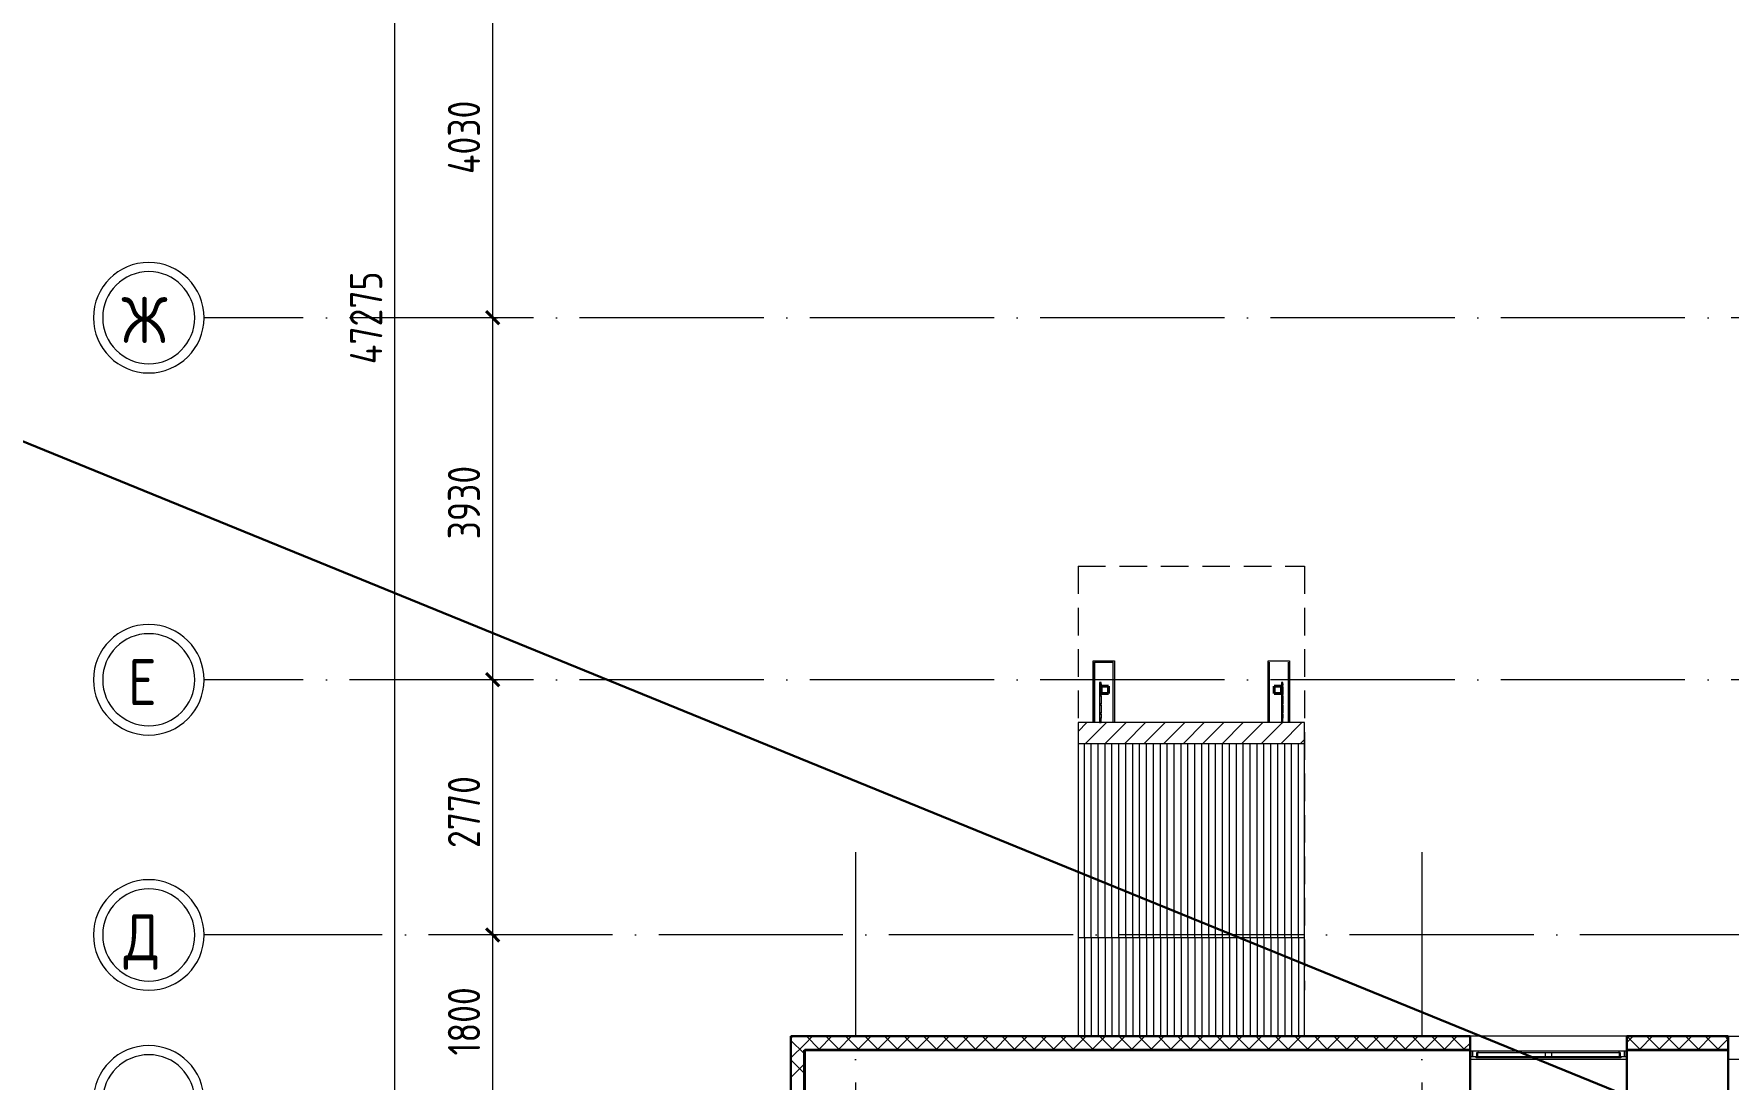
# Model space of a CAD drawing. Header units: millimetres. Extents: x -325553 to 627452, y -28539 to 738858.
# Drawn here: x -75178 to -56784, y 627602 to 638947 of the extents above; entities that cross this region are included whole.
import ezdxf

# ---------------------------------------------------------------- set-up
doc = ezdxf.new("R2010")
doc.units = ezdxf.units.MM
doc.linetypes.add('ADSK_Линия сетки', pattern=[25, 20, -2.5, 0, -2.5])
doc.linetypes.add('ADSK_Штриховая_ш3 п1_5', pattern=[4.5, 3, -1.5])
for name, color, linetype, lineweight in [('_ Окна', 7, 'Continuous', 9), ('RC-Линии_связи-Адресные', 5, 'Continuous', 30), ('Витраж', 7, 'Continuous', 9), ('Крыша', 7, 'Continuous', 9), ('Крыша штриховка', 7, 'Continuous', 9), ('Линии', 7, 'Continuous', 9), ('Несущие колонны', 252, 'Continuous', 18), ('Ограждение', 252, 'Continuous', 9), ('Окна', 252, 'Continuous', 9), ('Оси', 252, 'Continuous', 9), ('Размеры', 7, 'Continuous', 9), ('Стены внутренние', 7, 'Continuous', 18), ('Стены наружные', 7, 'Continuous', 18), ('Стены штриховка', 7, 'Continuous', 9)]:
    doc.layers.add(name, color=color, linetype=linetype, lineweight=lineweight)
doc.styles.add('GOST Common_2', font='', dxfattribs={"width": 0.9, "height": 250})
doc.styles.add('GOST Common_4', font='', dxfattribs={"height": 7})
doc.styles.get('GOST Common_2').set_extended_font_data('GOST type B')
doc.styles.get('GOST Common_4').set_extended_font_data('GOST 2.304 type A')

# ---------------------------------------------------------------- blocks, each defined once
blk = doc.blocks.new('1 этаж')
at = {"layer": '_ Окна', "color": 251, "true_color": 0x636466}
for p, q in [((-58756, -4804), (-58781, -4804)), ((-58781, -4862), (-58756, -4862)), ((-58756, -4862), (-58756, -4804)), ((-57081, -4804), (-57106, -4804)), ((-57106, -4804), (-57106, -4862)), ((-57106, -4862), (-57081, -4862))]:
    blk.add_line(p, q, dxfattribs=at)
at = {"layer": '_ Окна', "color": 251, "lineweight": 18, "true_color": 0x636466}
for p, q in [((-58696, -4804), (-58756, -4804)), ((-58756, -4804), (-58756, -4862)), ((-58756, -4862), (-58718, -4862)), ((-58710, -4862), (-58710, -4821)), ((-58710, -4821), (-58698, -4821)), ((-58692, -4821), (-58696, -4804)), ((-57165, -4804), (-57170, -4821)), ((-57106, -4804), (-57165, -4804)), ((-57164, -4821), (-57152, -4821)), ((-57152, -4821), (-57152, -4862)), ((-57144, -4862), (-57106, -4862)), ((-57106, -4862), (-57106, -4804))]:
    blk.add_line(p, q, dxfattribs=at)
at = {"layer": 'Витраж', "color": 251, "lineweight": 18, "true_color": 0x636466, "extrusion": (0, 0, -1)}
for p, q in [((-62789, -803), (-62804, -803)), ((-62804, -803), (-62804, -818)), ((-62804, -818), (-62789, -818)), ((-62789, -834), (-62804, -834)), ((-62804, -834), (-62804, -849)), ((-62804, -849), (-62789, -849)), ((-62789, -818), (-62789, -803)), ((-62789, -844), (-62789, -834)), ((-60814, -803), (-60829, -803)), ((-60829, -803), (-60829, -818)), ((-60829, -818), (-60814, -818)), ((-60814, -834), (-60829, -834)), ((-60829, -834), (-60829, -844)), ((-60829, -849), (-60814, -849)), ((-60814, -818), (-60814, -803)), ((-60814, -849), (-60814, -834)), ((-62789, -934), (-62804, -934)), ((-62804, -934), (-62804, -949)), ((-62804, -949), (-62789, -949)), ((-62789, -1034), (-62804, -1034)), ((-62804, -1034), (-62804, -1049)), ((-62804, -1049), (-62789, -1049)), ((-62789, -949), (-62789, -934)), ((-62789, -1049), (-62789, -1034)), ((-60814, -934), (-60829, -934)), ((-60829, -934), (-60829, -949)), ((-60829, -949), (-60814, -949)), ((-60814, -1034), (-60829, -1034)), ((-60829, -1034), (-60829, -1049)), ((-60829, -1049), (-60814, -1049)), ((-60814, -949), (-60814, -934)), ((-60814, -1049), (-60814, -1034)), ((-62789, -1134), (-62804, -1134)), ((-62804, -1134), (-62804, -1149)), ((-62804, -1149), (-62789, -1149)), ((-62789, -1149), (-62789, -1134)), ((-60814, -1134), (-60829, -1134)), ((-60829, -1134), (-60829, -1149)), ((-60829, -1149), (-60814, -1149)), ((-60814, -1149), (-60814, -1134))]:
    blk.add_line(p, q, dxfattribs=at)
at = {"layer": 'Витраж', "color": 251, "true_color": 0x636466}
for p, q in [((-62804, -818), (-62804, -834)), ((-62804, -849), (-62804, -934)), ((-62789, -818), (-62789, -834)), ((-60829, -818), (-60829, -834)), ((-60814, -818), (-60814, -834)), ((-60814, -849), (-60814, -934)), ((-62804, -949), (-62804, -1034)), ((-62804, -1049), (-62804, -1134)), ((-62789, -924), (-62789, -934)), ((-62789, -949), (-62789, -1034)), ((-62789, -1049), (-62789, -1134)), ((-60829, -924), (-60829, -934)), ((-60829, -949), (-60829, -1034)), ((-60829, -1049), (-60829, -1134)), ((-60814, -949), (-60814, -1034)), ((-60814, -1049), (-60814, -1134)), ((-62804, -1149), (-62804, -1191)), ((-62789, -1149), (-62789, -1191)), ((-60829, -1149), (-60829, -1191)), ((-60814, -1149), (-60814, -1191))]:
    blk.add_line(p, q, dxfattribs=at)
at = {"layer": 'Витраж', "color": 251, "lineweight": 18, "true_color": 0x636466}
for p, q in [((-62789, -1191), (-62804, -1191)), ((-62804, -1191), (-62804, -1239)), ((-62804, -1239), (-62789, -1239)), ((-62789, -1239), (-62789, -1191)), ((-60814, -1191), (-60829, -1191)), ((-60829, -1191), (-60829, -1239)), ((-60829, -1239), (-60814, -1239)), ((-60814, -1239), (-60814, -1191))]:
    blk.add_line(p, q, dxfattribs=at)
at = {"layer": 'Крыша', "color": 251, "linetype": 'Continuous', "true_color": 0x636466}
for p, q in [((-63039, -1337), (-62942, -1239)), ((-62956, -1466), (-62729, -1239)), ((-62744, -1466), (-62517, -1239)), ((-62532, -1466), (-62305, -1239)), ((-62320, -1466), (-62093, -1239)), ((-62107, -1466), (-61881, -1239)), ((-61895, -1466), (-61669, -1239)), ((-61683, -1466), (-61457, -1239)), ((-61471, -1466), (-61245, -1239)), ((-61259, -1466), (-61032, -1239)), ((-61047, -1466), (-60820, -1239)), ((-60835, -1466), (-60608, -1239)), ((-60623, -1466), (-60579, -1423))]:
    blk.add_line(p, q, dxfattribs=at)
at = {"layer": 'Крыша', "color": 251, "lineweight": 18, "true_color": 0x636466}
for p, q in [((-60579, -1239), (-63039, -1239)), ((-63039, -1239), (-63039, -1466)), ((-60579, -1466), (-60579, -1239)), ((-63039, -1466), (-60579, -1466))]:
    blk.add_line(p, q, dxfattribs=at)
at = {"layer": 'Крыша', "color": 251, "true_color": 0x636466}
for p, q in [((-63039, -1466), (-63039, -4642)), ((-60579, -4642), (-60579, -1466)), ((-63039, -3572), (-60579, -3572))]:
    blk.add_line(p, q, dxfattribs=at)
at = {"layer": 'Крыша штриховка', "color": 251, "linetype": 'Continuous', "true_color": 0x636466}
for p, q in [((-62970, -3572), (-62970, -1466)), ((-62895, -3572), (-62895, -1466)), ((-62820, -3572), (-62820, -1466)), ((-62745, -3572), (-62745, -1466)), ((-62670, -3572), (-62670, -1466)), ((-62595, -3572), (-62595, -1466)), ((-62520, -3572), (-62520, -1466)), ((-62445, -3572), (-62445, -1466)), ((-62370, -3572), (-62370, -1466)), ((-62295, -3572), (-62295, -1466)), ((-62220, -3572), (-62220, -1466)), ((-62145, -3572), (-62145, -1466)), ((-62070, -3572), (-62070, -1466)), ((-61995, -3572), (-61995, -1466)), ((-61920, -3572), (-61920, -1466)), ((-61845, -3572), (-61845, -1466)), ((-61770, -3572), (-61770, -1466)), ((-61695, -3572), (-61695, -1466)), ((-61620, -3572), (-61620, -1466)), ((-61545, -3572), (-61545, -1466)), ((-61470, -3572), (-61470, -1466)), ((-61395, -3572), (-61395, -1466)), ((-61320, -3572), (-61320, -1466)), ((-61245, -3572), (-61245, -1466)), ((-61170, -3572), (-61170, -1466)), ((-61095, -3572), (-61095, -1466)), ((-61020, -3572), (-61020, -1466)), ((-60945, -3572), (-60945, -1466)), ((-60870, -3572), (-60870, -1466)), ((-60795, -3572), (-60795, -1466)), ((-60720, -3572), (-60720, -1466)), ((-60645, -3572), (-60645, -1466)), ((-62970, -3572), (-62970, -4642)), ((-62895, -3572), (-62895, -4642)), ((-62820, -3572), (-62820, -4642)), ((-62745, -3572), (-62745, -4642)), ((-62670, -3572), (-62670, -4642)), ((-62595, -3572), (-62595, -4642)), ((-62520, -3572), (-62520, -4642)), ((-62445, -3572), (-62445, -4642)), ((-62370, -3572), (-62370, -4642)), ((-62295, -3572), (-62295, -4642)), ((-62220, -3572), (-62220, -4642)), ((-62145, -3572), (-62145, -4642)), ((-62070, -3572), (-62070, -4642)), ((-61995, -3572), (-61995, -4642)), ((-61920, -3572), (-61920, -4642)), ((-61845, -3572), (-61845, -4642)), ((-61770, -3572), (-61770, -4642)), ((-61695, -3572), (-61695, -4642)), ((-61620, -3572), (-61620, -4642)), ((-61545, -3572), (-61545, -4642)), ((-61470, -3572), (-61470, -4642)), ((-61395, -3572), (-61395, -4642)), ((-61320, -3572), (-61320, -4642)), ((-61245, -3572), (-61245, -4642)), ((-61170, -3572), (-61170, -4642)), ((-61095, -3572), (-61095, -4642)), ((-61020, -3572), (-61020, -4642)), ((-60945, -3572), (-60945, -4642)), ((-60870, -3572), (-60870, -4642)), ((-60795, -3572), (-60795, -4642)), ((-60720, -3572), (-60720, -4642)), ((-60645, -3572), (-60645, -4642))]:
    blk.add_line(p, q, dxfattribs=at)
at = {"layer": 'Линии', "color": 251, "linetype": 'ADSK_Штриховая_ш3 п1_5', "lineweight": 18, "ltscale": 100, "true_color": 0x636466}
for p, q in [((-63039, 458), (-60579, 458)), ((-63039, 458), (-63039, -4142)), ((-60579, 458), (-60579, -4142))]:
    blk.add_line(p, q, dxfattribs=at)
at = {"layer": 'Несущие колонны', "color": 251, "lineweight": 40, "true_color": 0x636466}
for p, q in [((-62789, -924), (-62789, -844)), ((-62789, -844), (-62709, -844)), ((-62709, -844), (-62789, -844)), ((-62789, -844), (-62789, -924)), ((-62709, -844), (-62709, -924)), ((-62709, -924), (-62709, -844)), ((-60909, -924), (-60909, -844)), ((-60909, -844), (-60829, -844)), ((-60829, -844), (-60909, -844)), ((-60909, -844), (-60909, -924)), ((-60829, -844), (-60829, -924)), ((-60829, -924), (-60829, -844)), ((-62709, -924), (-62789, -924)), ((-62789, -924), (-62709, -924)), ((-60829, -924), (-60909, -924)), ((-60909, -924), (-60829, -924))]:
    blk.add_line(p, q, dxfattribs=at)
at = {"layer": 'Ограждение', "color": 251, "true_color": 0x636466}
for p, q in [((-57081, -4894), (-58781, -4894)), ((-54281, -4894), (-55981, -4894))]:
    blk.add_line(p, q, dxfattribs=at)
at = {"layer": 'Окна', "color": 251, "true_color": 0x636466}
for p, q in [((-58718, -4862), (-57946, -4862)), ((-58718, -4879), (-58718, -4862)), ((-57946, -4879), (-58718, -4879)), ((-58698, -4821), (-57966, -4821)), ((-58698, -4862), (-58698, -4821)), ((-57165, -4804), (-58696, -4804)), ((-57966, -4821), (-57896, -4821)), ((-57966, -4821), (-57966, -4862)), ((-57946, -4862), (-57916, -4862)), ((-57946, -4862), (-57946, -4879)), ((-57916, -4879), (-57946, -4879)), ((-57916, -4862), (-57144, -4862)), ((-57916, -4879), (-57916, -4862)), ((-57144, -4879), (-57916, -4879)), ((-57896, -4821), (-57164, -4821)), ((-57896, -4862), (-57896, -4821)), ((-57164, -4821), (-57164, -4862)), ((-57144, -4862), (-57144, -4879))]:
    blk.add_line(p, q, dxfattribs=at)
at = {"layer": 'Оси', "color": 251, "linetype": 'ADSK_Линия сетки', "ltscale": 100, "true_color": 0x636466}
for p, q in [((-26448, 3156), (-72528, 3156)), ((-26448, -774), (-72528, -774)), ((-65456, -2644), (-65456, -33770)), ((-59306, -2644), (-59306, -33770)), ((4411, -3544), (-72528, -3544))]:
    blk.add_line(p, q, dxfattribs=at)
at = {"layer": 'Оси', "color": 251, "lineweight": 20, "true_color": 0x636466}
for centre, radius, start, end in [((-73128, 3156), 600, 90, 270), ((-73128, 3156), 600, 270, 90), ((-73128, 3156), 500, 90, 270), ((-73128, 3156), 500, 270, 90), ((-73128, -774), 600, 90, 270), ((-73128, -774), 600, 270, 90), ((-73128, -774), 500, 90, 270), ((-73128, -774), 500, 270, 90), ((-73128, -3544), 600, 90, 270), ((-73128, -3544), 500, 90, 270), ((-73128, -3544), 600, 270, 90), ((-73128, -3544), 500, 270, 90), ((-73128, -5344), 600, 90, 270), ((-73128, -5344), 600, 270, 90), ((-73128, -5344), 500, 90, 270), ((-73128, -5344), 500, 270, 90)]:
    blk.add_arc(centre, radius, start, end, dxfattribs=at)
at = {"layer": 'Размеры', "color": 251, "lineweight": 20, "true_color": 0x636466}
for p, q in [((-70455, -20314), (-70455, 27006)), ((-69393, 3156), (-69393, 7186)), ((-69393, 3156), (-69543, 3156)), ((-69393, 3156), (-69543, 3156)), ((-69393, -774), (-69393, 3156)), ((-69393, 3156), (-69343, 3156)), ((-69393, 3156), (-69343, 3156)), ((-69393, -774), (-69543, -774)), ((-69393, -774), (-69543, -774)), ((-69393, -3544), (-69393, -774)), ((-69393, -774), (-69343, -774)), ((-69393, -774), (-69343, -774)), ((-69393, -3544), (-69543, -3544)), ((-69393, -3544), (-69543, -3544)), ((-69393, -5344), (-69393, -3544)), ((-69393, -3544), (-69343, -3544)), ((-69393, -3544), (-69343, -3544))]:
    blk.add_line(p, q, dxfattribs=at)
at = {"layer": 'Размеры', "color": 251, "lineweight": 40, "true_color": 0x636466}
for p, q in [((-69393, 3156), (-69464, 3227)), ((-69393, 3156), (-69464, 3227)), ((-69393, 3156), (-69322, 3086)), ((-69393, 3156), (-69322, 3086)), ((-69393, -774), (-69464, -703)), ((-69393, -774), (-69464, -703)), ((-69393, -774), (-69322, -844)), ((-69393, -774), (-69322, -844)), ((-69393, -3544), (-69464, -3473)), ((-69393, -3544), (-69464, -3473)), ((-69393, -3544), (-69322, -3614)), ((-69393, -3544), (-69322, -3614))]:
    blk.add_line(p, q, dxfattribs=at)
at = {"layer": 'Стены внутренние', "color": 251, "lineweight": 30, "true_color": 0x636466}
for p, q in [((-66158, -4642), (-66158, -6084)), ((-58781, -4642), (-66158, -4642)), ((-58781, -4784), (-58781, -4642)), ((-55981, -4642), (-57081, -4642)), ((-57081, -4642), (-57081, -4784)), ((-55981, -4784), (-55981, -4642)), ((-58781, -4794), (-66006, -4794)), ((-58781, -5344), (-58781, -4794)), ((-55981, -4794), (-57081, -4794)), ((-57081, -4794), (-57081, -5344)), ((-55981, -5344), (-55981, -4794))]:
    blk.add_line(p, q, dxfattribs=at)
at = {"layer": 'Стены внутренние', "color": 251, "linetype": 'Continuous', "lineweight": 9, "true_color": 0x636466}
for p, q in [((-66156, -4666), (-66134, -4644)), ((-66016, -4828), (-66156, -4688)), ((-66156, -4878), (-66006, -4728)), ((-66006, -4728), (-65922, -4644)), ((-65848, -4784), (-65988, -4644)), ((-65850, -4784), (-65710, -4644)), ((-65636, -4784), (-65776, -4644)), ((-65687, -4644), (-65689, -4642)), ((-65637, -4784), (-65497, -4644)), ((-65424, -4784), (-65564, -4644)), ((-65425, -4784), (-65285, -4644)), ((-65212, -4784), (-65352, -4644)), ((-65213, -4784), (-65073, -4644)), ((-65000, -4784), (-65140, -4644)), ((-65001, -4784), (-64861, -4644)), ((-64787, -4784), (-64927, -4644)), ((-64789, -4784), (-64649, -4644)), ((-64575, -4784), (-64715, -4644)), ((-64577, -4784), (-64437, -4644)), ((-64363, -4784), (-64503, -4644)), ((-64365, -4784), (-64225, -4644)), ((-64363, -4642), (-64364, -4644)), ((-64151, -4784), (-64291, -4644)), ((-64280, -4644), (-64281, -4642)), ((-64152, -4784), (-64012, -4644)), ((-63939, -4784), (-64079, -4644)), ((-63940, -4784), (-63800, -4644)), ((-63727, -4784), (-63867, -4644)), ((-63728, -4784), (-63588, -4644)), ((-63693, -4644), (-63694, -4642)), ((-63515, -4784), (-63655, -4644)), ((-63541, -4642), (-63543, -4644)), ((-63516, -4784), (-63376, -4644)), ((-63303, -4784), (-63443, -4644)), ((-63307, -4642), (-63308, -4644)), ((-63304, -4784), (-63164, -4644)), ((-63090, -4784), (-63230, -4644)), ((-63092, -4784), (-62952, -4644)), ((-62878, -4784), (-63018, -4644)), ((-62880, -4784), (-62740, -4644)), ((-62666, -4784), (-62806, -4644)), ((-62668, -4784), (-62528, -4644)), ((-62454, -4784), (-62594, -4644)), ((-62486, -4643), (-62487, -4644)), ((-62455, -4784), (-62315, -4644)), ((-62242, -4784), (-62382, -4644)), ((-62243, -4784), (-62103, -4644)), ((-62030, -4784), (-62170, -4644)), ((-62031, -4784), (-61891, -4644)), ((-61818, -4784), (-61958, -4644)), ((-61819, -4784), (-61679, -4644)), ((-61816, -4644), (-61817, -4642)), ((-61605, -4784), (-61745, -4644)), ((-61607, -4784), (-61467, -4644)), ((-61393, -4784), (-61533, -4644)), ((-61395, -4784), (-61255, -4644)), ((-61181, -4784), (-61321, -4644)), ((-61183, -4784), (-61043, -4644)), ((-60969, -4784), (-61109, -4644)), ((-60970, -4784), (-60830, -4644)), ((-60757, -4784), (-60897, -4644)), ((-60758, -4784), (-60618, -4644)), ((-60726, -4642), (-60726, -4642)), ((-60545, -4784), (-60685, -4644)), ((-60546, -4784), (-60406, -4644)), ((-60491, -4642), (-60492, -4644)), ((-60333, -4784), (-60473, -4644)), ((-60408, -4644), (-60409, -4642)), ((-60334, -4784), (-60194, -4644)), ((-60121, -4784), (-60261, -4644)), ((-60122, -4784), (-59982, -4644)), ((-59908, -4784), (-60048, -4644)), ((-59910, -4784), (-59770, -4644)), ((-59696, -4784), (-59836, -4644)), ((-59698, -4784), (-59558, -4644)), ((-59670, -4642), (-59671, -4644)), ((-59484, -4784), (-59624, -4644)), ((-59486, -4784), (-59346, -4644)), ((-59272, -4784), (-59412, -4644)), ((-59273, -4784), (-59133, -4644)), ((-59060, -4784), (-59200, -4644)), ((-59061, -4784), (-58921, -4644)), ((-59000, -4644), (-59001, -4642)), ((-58848, -4784), (-58988, -4644)), ((-58849, -4784), (-58783, -4717)), ((-57081, -4781), (-57080, -4781)), ((-57079, -4710), (-57012, -4644)), ((-56939, -4784), (-57079, -4644)), ((-56940, -4784), (-56800, -4644)), ((-56726, -4784), (-56866, -4644)), ((-56854, -4642), (-56855, -4644)), ((-56728, -4784), (-56588, -4644)), ((-56514, -4784), (-56654, -4644)), ((-56620, -4642), (-56621, -4644)), ((-56537, -4644), (-56538, -4642)), ((-56516, -4784), (-56376, -4644)), ((-56302, -4784), (-56442, -4644)), ((-56304, -4784), (-56164, -4644)), ((-56090, -4784), (-56230, -4644)), ((-56091, -4784), (-55983, -4675)), ((-55983, -4679), (-56018, -4644)), ((-66156, -4882), (-66156, -4882)), ((-66016, -5040), (-66156, -4900)), ((-66156, -5090), (-66016, -4950))]:
    blk.add_line(p, q, dxfattribs=at)
at = {"layer": 'Стены внутренние', "color": 251, "true_color": 0x636466}
blk.add_line((-55981, -4642), (-54281, -4642), dxfattribs=at)
at = {"layer": 'Стены наружные', "color": 251, "true_color": 0x636466}
for p, q in [((-62874, -1239), (-62874, -567)), ((-62874, -567), (-62644, -567)), ((-62859, -582), (-62859, -1239)), ((-62659, -582), (-62859, -582)), ((-62859, -1239), (-62859, -584)), ((-62859, -584), (-62659, -584)), ((-62659, -1239), (-62659, -582)), ((-62644, -567), (-62644, -1239)), ((-60974, -567), (-60744, -567)), ((-60974, -1239), (-60974, -567)), ((-60959, -1239), (-60959, -582)), ((-60759, -582), (-60759, -1239)), ((-60744, -567), (-60744, -1239)), ((-59304, -4637), (-56506, -4637)), ((-59304, -4642), (-59304, -4637)), ((-58781, -4637), (-58781, -4642)), ((-57081, -4642), (-58781, -4642)), ((-57081, -4642), (-57081, -4637)), ((-56506, -4637), (-56506, -4642))]:
    blk.add_line(p, q, dxfattribs=at)
at = {"layer": 'Стены наружные', "color": 251, "linetype": 'Continuous', "lineweight": 9, "true_color": 0x636466}
for p, q in [((-66006, -4804), (-66016, -4804)), ((-66006, -4904), (-66016, -4904)), ((-66006, -5004), (-66016, -5004)), ((-66006, -5104), (-66016, -5104))]:
    blk.add_line(p, q, dxfattribs=at)
at = {"layer": 'Стены наружные', "color": 251, "lineweight": 30, "true_color": 0x636466}
for p, q in [((-66006, -6084), (-66006, -4794)), ((-58781, -4794), (-58781, -4784)), ((-57081, -4784), (-57081, -4794)), ((-55981, -4794), (-55981, -4784))]:
    blk.add_line(p, q, dxfattribs=at)
at = {"layer": 'Стены штриховка', "color": 251, "true_color": 0x636466}
for p, q in [((-58783, -4644), (-66158, -4644)), ((-66156, -4642), (-66156, -6082)), ((-58783, -4644), (-58783, -4784)), ((-55983, -4644), (-57079, -4644)), ((-57079, -4784), (-57079, -4644)), ((-55983, -4644), (-55983, -4784)), ((-66016, -6084), (-66016, -4794)), ((-66016, -4794), (-66006, -4794)), ((-66006, -4784), (-58781, -4784)), ((-66006, -4784), (-66006, -4794)), ((-57081, -4784), (-55981, -4784))]:
    blk.add_line(p, q, dxfattribs=at)
at = {"layer": 'Оси', "color": 251, "true_color": 0x636466, "style": 'GOST Common_2', "width": 0.9}
for s, p in [('Ж', (-73423, 2881)), ('Е', (-73355, -1049)), ('Д', (-73399, -3819))]:
    blk.add_text(s, height=500, dxfattribs=at).set_placement(p)
at = {"layer": 'Размеры', "color": 251, "lineweight": 20, "true_color": 0x636466, "char_height": 350, "attachment_point": 1, "rotation": 90, "line_spacing_factor": 1.022761, "style": 'GOST Common_4'}
for s, insert, width in [('4030', (-69880, 4715), 1095.38), ('47275', (-70943, 2652), 1360.27), ('3930', (-69880, 750), 1059.58), ('2770', (-69880, -2600), 1059.58), ('1800', (-69880, -4852), 980.83)]:
    blk.add_mtext(s, dxfattribs=dict(at, insert=insert, width=width))

msp = doc.modelspace()

# ---------------------------------------------------------------- linework, layer by layer
at = {"layer": 'RC-Линии_связи-Адресные'}
msp.add_line((-300641.8, 726411.4), (580163.7, 367247), dxfattribs=at)

# ---------------------------------------------------------------- block references
msp.add_blockref('1 этаж', (-802.7, 632710.4))

doc.saveas('drawing.dxf')
